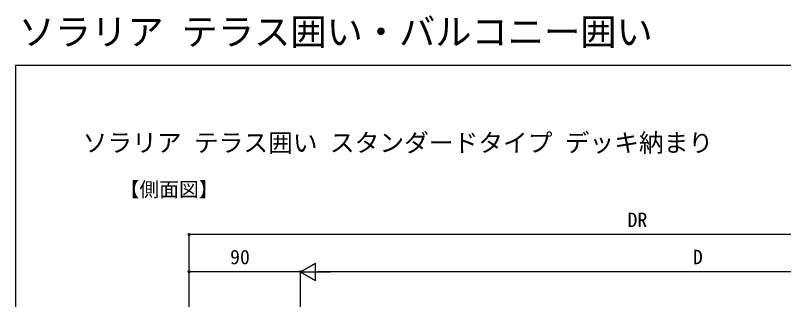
# Model space of a CAD drawing. Units: millimetres, scale not verified. Extents: x -700 to 700, y -1043 to 1037.
# Drawn here: x -700 to -79, y 807 to 1037 of the extents above; entities that cross this region are included whole.
import ezdxf
from ezdxf.enums import TextEntityAlignment as Align

# ---------------------------------------------------------------- set-up
doc = ezdxf.new("R2010")
doc.units = ezdxf.units.MM
doc.header["$LTSCALE"] = 6
for name, color, linetype in [('0-2_USER1', 3, 'Continuous'), ('0-6_YKK_D', 6, 'Continuous'), ('0-7_YKK_ZWAK', 7, 'Continuous')]:
    doc.layers.add(name, color=color, linetype=linetype)
doc.styles.add('ＭＳ ゴシック', font='')
doc.styles.get('ＭＳ ゴシック').set_extended_font_data('MS Gothic')

msp = doc.modelspace()

# ---------------------------------------------------------------- linework, layer by layer
at = {"layer": '0-6_YKK_D'}
for p, q in [((-559.501, 648.5), (-559.501, 860.855)), ((180.499, 859.855), (-559.501, 859.855)), ((-469.501, 829.855), (-457.377, 836.855)), ((-457.377, 822.855), (-457.377, 836.855)), ((-559.501, 648.5), (-559.501, 830.855)), ((-469.501, 829.855), (-559.501, 829.855)), ((-469.501, 712.048), (-469.501, 830.855)), ((-469.501, 712.048), (-469.501, 830.855)), ((-469.501, 829.855), (-457.377, 822.855)), ((-469.501, 829.855), (-445.252, 829.855)), ((166.499, 829.855), (-455.501, 829.855))]:
    msp.add_line(p, q, dxfattribs=at)
for centre in [(-559.501, 859.855), (-559.501, 829.855)]:
    msp.add_circle(centre, 0.85, dxfattribs=at)
at = {"layer": '0-7_YKK_ZWAK'}
for q in [(-700, -1043.2), (700, 996.8)]:
    msp.add_line((-700, 996.8), q, dxfattribs=at)

# ---------------------------------------------------------------- texts
at = {"layer": '0-2_USER1', "style": 'ＭＳ ゴシック'}
for s, height, p in [('ソラリア テラス囲い・バルコニー囲い', 21.48, (-697.331, 1006.463)), ('ソラリア テラス囲い スタンダードタイプ デッキ納まり', 14.66, (-645.591, 922.3)), ('【側面図】', 11.73, (-615.727, 886.982))]:
    msp.add_text(s, height=height, dxfattribs=at).set_placement(p, align=Align.BOTTOM_LEFT)
at = {"layer": '0-6_YKK_D', "style": 'ＭＳ ゴシック'}
for s, p in [('DR', (-204.956, 862.355)), ('90', (-526.365, 832.355)), ('D', (-152.092, 832.355))]:
    msp.add_text(s, height=11.73, dxfattribs=at).set_placement(p, align=Align.BOTTOM_LEFT)

doc.saveas('drawing.dxf')
